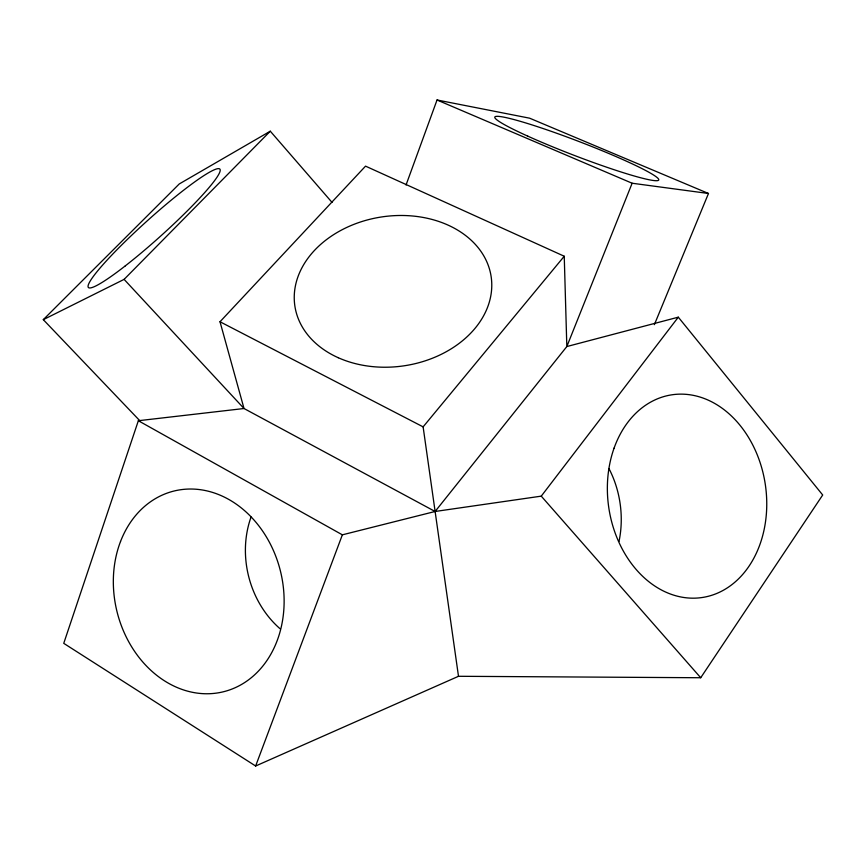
<?xml version="1.0" encoding="UTF-8"?>
<svg xmlns="http://www.w3.org/2000/svg" width="866" height="866" viewBox="0 0 866 866"><rect width="100%" height="100%" fill="white"/><g stroke="black" fill="none" stroke-linecap="round" stroke-linejoin="round"><path stroke-width="1.3" d="M138.354 420.724L63.748 643.341L255.632 766.009L458.493 676.292L700.713 677.742L822.7 494.995L678.305 317.173L566.829 346.552L435.122 511.481L342.362 534.831L138.354 420.724L244.017 408.514L435.122 511.481L541.261 496.142L678.305 317.173M406.046 184.999L437.038 99.991L529.624 118.187L708.475 193.486L654.371 324.663M255.632 766.009L342.362 534.831M708.475 193.486L632.137 183.235L566.829 346.552L564.242 256.239L365.539 166.142L220.007 321.751L244.017 408.514L124.109 279.372L43.3 319.662L140.249 421.179M458.493 676.292L423.117 426.862L564.242 256.239M124.109 279.372L270.289 131.199L332.035 202.395M43.3 319.662L179.24 183.96L270.289 131.199M437.038 99.991L632.137 183.235M220.007 321.751L423.117 426.862M541.261 496.142L700.713 677.742M280.075 628.759A92.088 78.2 75.7 0 1 251.053 517.024M608.96 468.571A91.731 74.682 82 0 1 619.028 541.402M338.26 357.723A99.222 75.266 -8.5 0 0 491.574 290.034A99.222 75.266 -8.5 0 0 349.215 226.318A99.222 75.266 -8.5 0 0 338.26 357.723M527.795 136.157A87.812 7.329 21 0 0 658.29 180.409A87.812 7.329 21 0 0 544.368 128.969A87.812 7.329 21 0 0 527.795 136.157M120.526 541.51A103.368 84.197 76.2 0 0 208.078 693.753A103.368 84.197 76.2 0 0 267.551 538.912A103.368 84.197 76.2 0 0 120.526 541.51M614.091 448.101A102.48 79.12 81.5 0 0 695.766 598.125A102.48 79.12 81.5 0 0 751.32 442.255A102.48 79.12 81.5 0 0 614.091 448.101M125.31 265.862A88.473 10.154 -42 0 0 220.018 169.314A88.473 10.154 -42 0 0 117.007 249.689A88.473 10.154 -42 0 0 125.31 265.862"/></g></svg>
